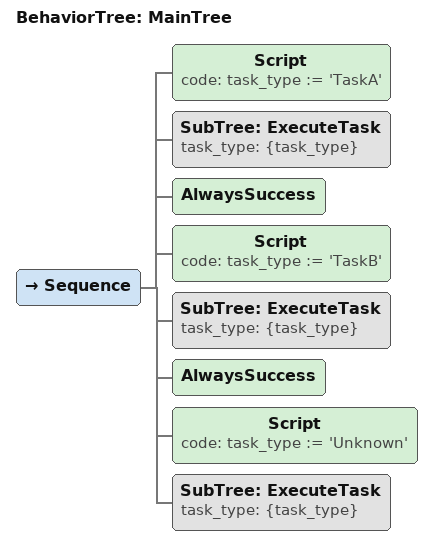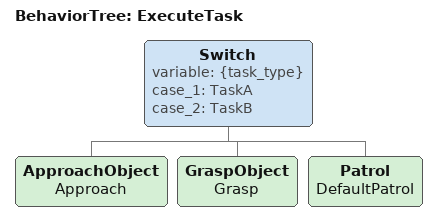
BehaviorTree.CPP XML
<root BTCPP_format="4" main_tree_to_execute="MainTree">

    <BehaviorTree ID="MainTree">
        <Sequence>
            <Script code="task_type := 'TaskA'" />
            <SubTree ID="ExecuteTask" task_type="{task_type}" />

            <AlwaysSuccess />
            <Script code="task_type := 'TaskB'" />
            <SubTree ID="ExecuteTask" task_type="{task_type}" />

            <AlwaysSuccess />
            <Script code="task_type := 'Unknown'" />
            <SubTree ID="ExecuteTask" task_type="{task_type}" />
        </Sequence>
    </BehaviorTree>

    <BehaviorTree ID="ExecuteTask">
        <Switch variable="{task_type}"
            case_1="TaskA"
            case_2="TaskB">

            <ApproachObject name="Approach" />

            <GraspObject name="Grasp" />

            <Patrol name="DefaultPatrol" />
        </Switch>
    </BehaviorTree>

</root>
